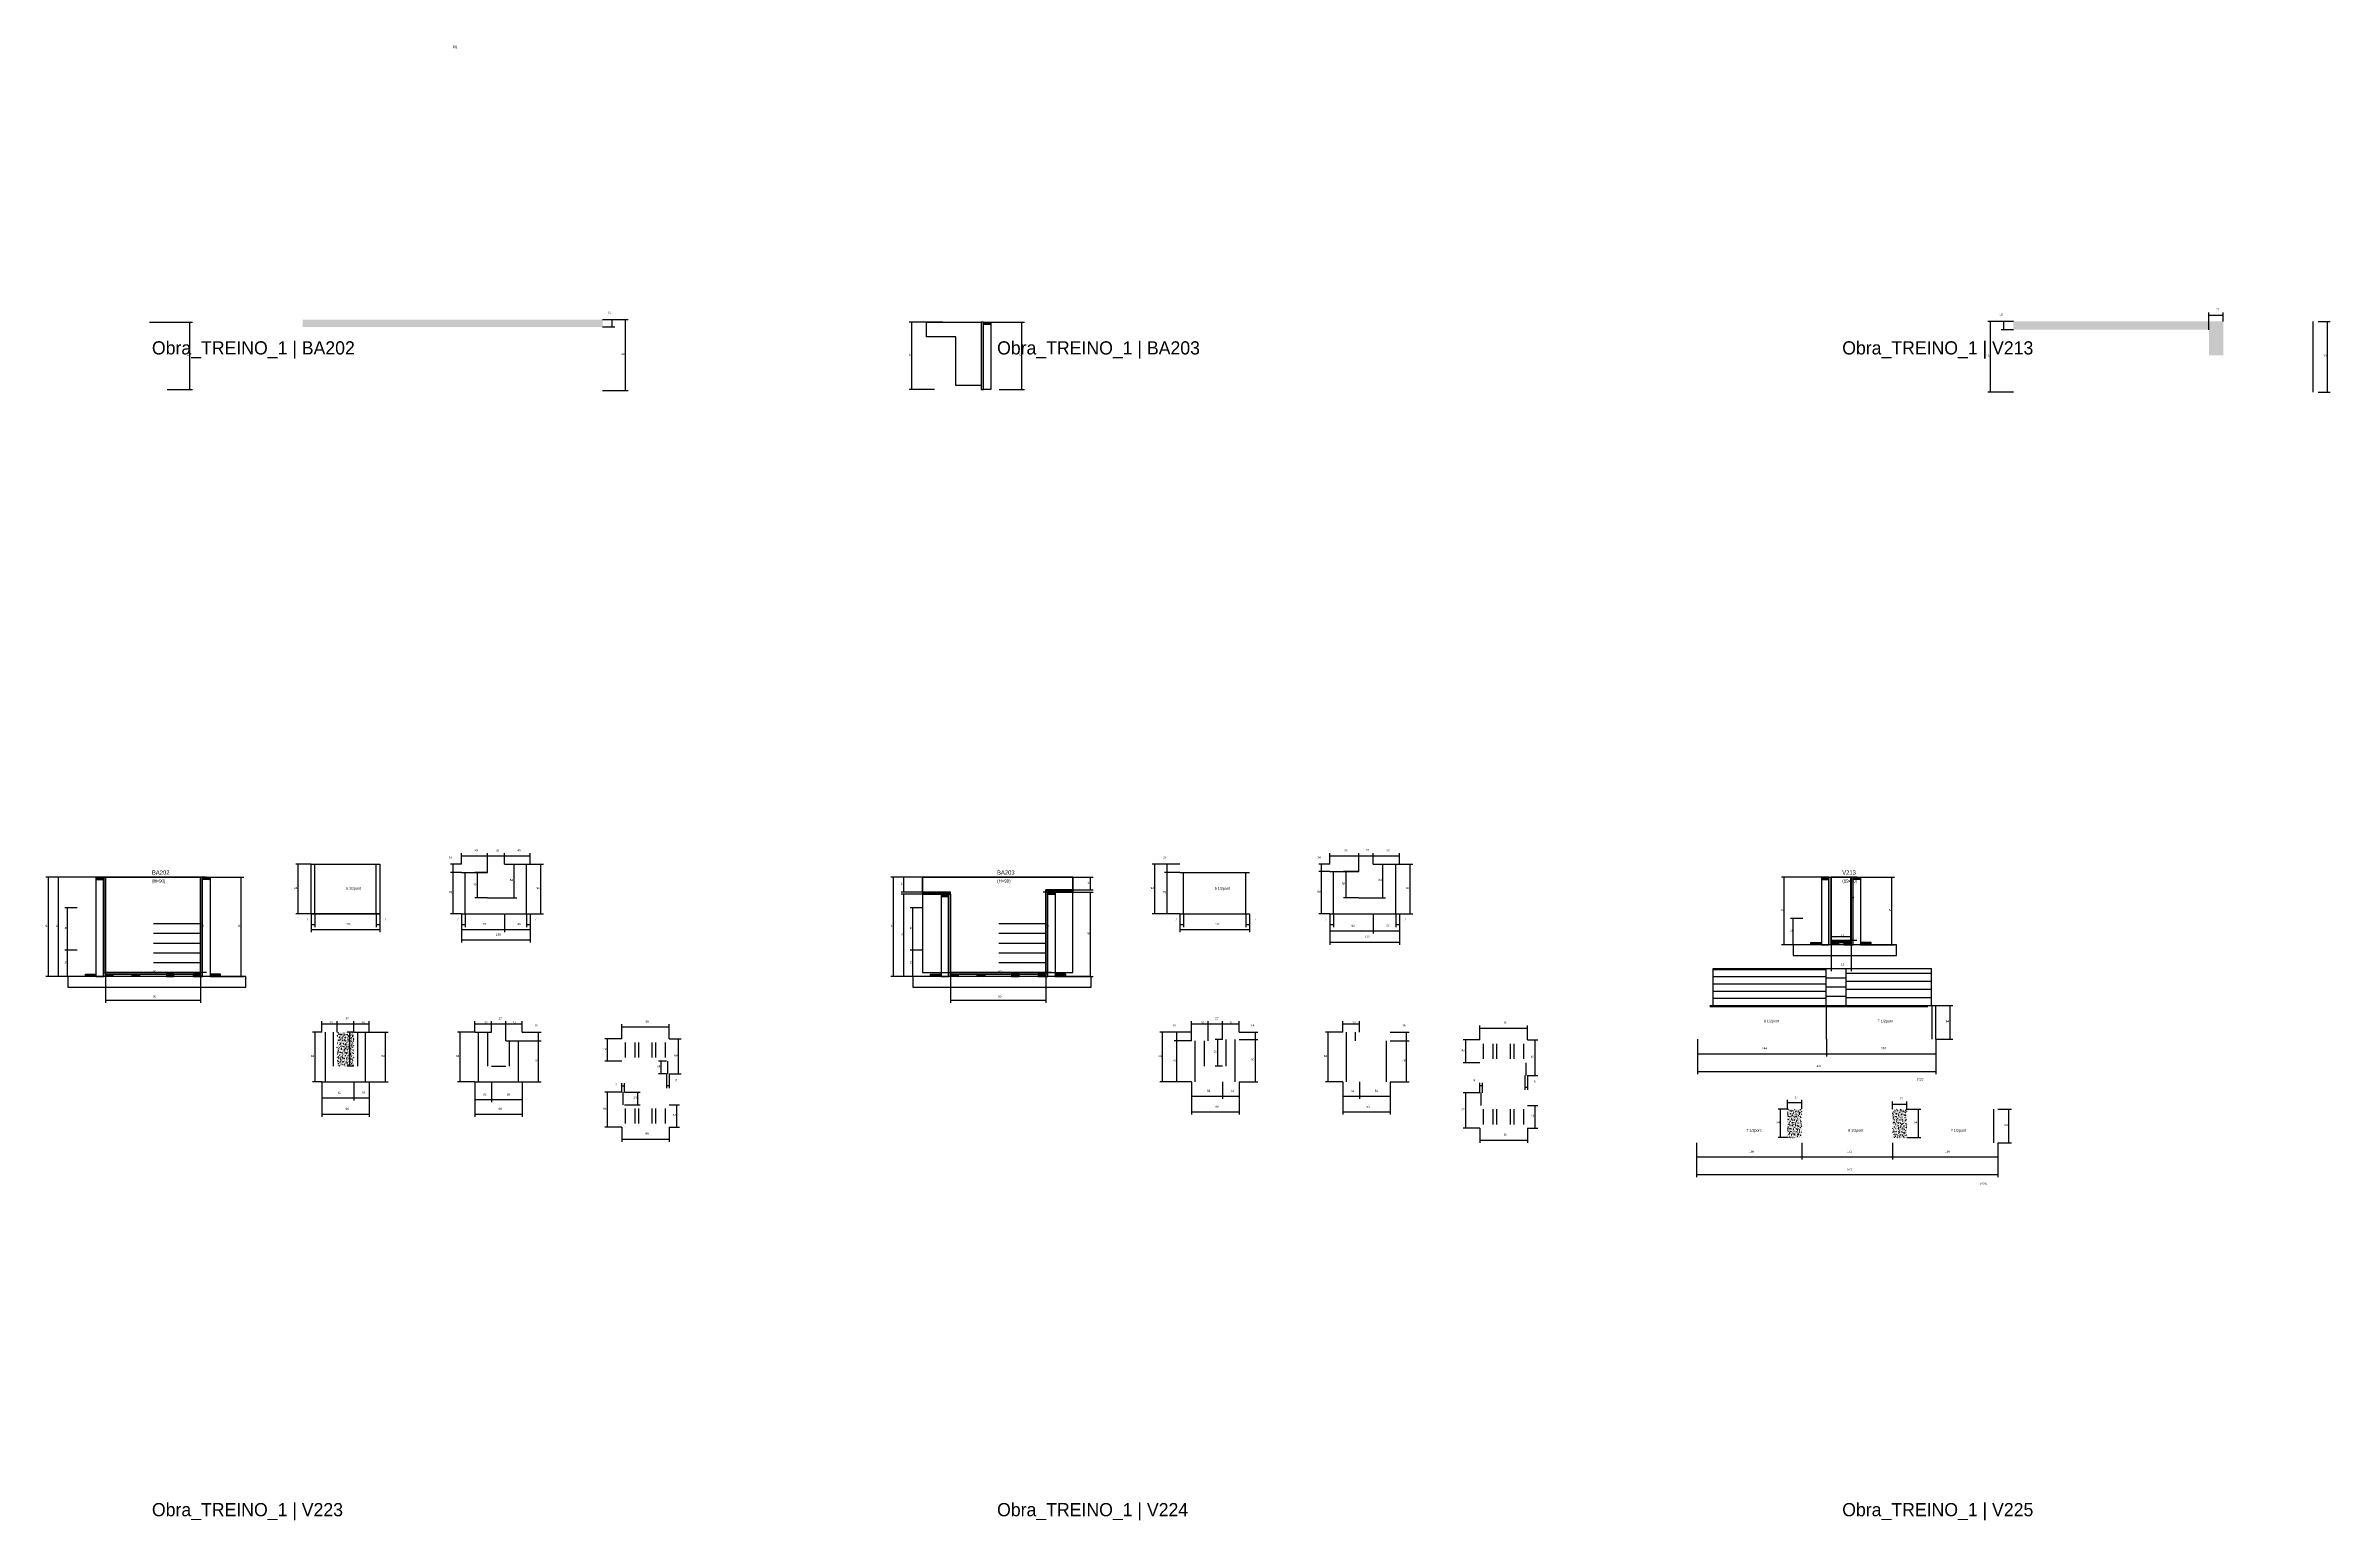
# Model space of a CAD drawing. Header units: metres. Extents: x -2848 to 22762, y -49062 to 1016.
# Drawn here: x 9399 to 13724, y -14418 to -11625 of the extents above; entities that cross this region are included whole.
import ezdxf

# ---------------------------------------------------------------- set-up
doc = ezdxf.new("R2010")
doc.units = ezdxf.units.M
for name, color, linetype in [('CONCRETO', 251, 'Continuous'), ('COTA', 4, 'Continuous'), ('Cota Seção (2x)', 4, 'Continuous'), ('Hachura', 253, 'Continuous'), ('LABEL_ID', 3, 'Continuous'), ('Madeira', 126, 'Continuous'), ('NOMENCLATURA', 7, 'Continuous'), ('Painéis', 200, 'Continuous'), ('SARR_2.2x7', 40, 'Continuous'), ('SARR_EDITAR', 141, 'Continuous'), ('Texto Seção', 7, 'Continuous')]:
    doc.layers.add(name, color=color, linetype=linetype)

msp = doc.modelspace()

# ---------------------------------------------------------------- hatches: boundary and pattern name
at = {"layer": 'COTA'}
h = msp.add_hatch(dxfattribs=at)
h.set_pattern_fill('AR-CONC', scale=0.03)
h.paths.add_polyline_path([(10453.1, -12143.9), (10453.1, -12157.9), (10453.1, -12157.9), (9885.6, -12157.9), (9885.6, -12157.9), (9885.6, -12143.9), (9885.6, -12143.9), (10453.1, -12143.9)])
h = msp.add_hatch(dxfattribs=at)
h.set_pattern_fill('AR-CONC', scale=0.03)
h.paths.add_polyline_path([(13521.2, -12211.3), (13521.2, -12147.3), (13521.2, -12147.3), (13124.2, -12147.3), (13124.2, -12147.3), (13124.2, -12163.3), (13124.2, -12163.3), (13494.2, -12163.3), (13494.2, -12163.3), (13494.2, -12211.3), (13494.2, -12211.3), (13521.2, -12211.3)])
h = msp.add_hatch(dxfattribs=at)
h.set_pattern_fill('AR-CONC', scale=0.03)
h.paths.add_polyline_path([(9982.5, -13557.5), (9982.5, -13493.5), (9982.5, -13493.5), (9950.5, -13493.5), (9950.5, -13493.5), (9950.5, -13557.5), (9950.5, -13557.5), (9982.5, -13557.5)])
h = msp.add_hatch(dxfattribs=at)
h.set_pattern_fill('AR-CONC', scale=0.03)
h.paths.add_polyline_path([(12723.3, -13639), (12696.3, -13639), (12696.3, -13693), (12723.3, -13693)])
h = msp.add_hatch(dxfattribs=at)
h.set_pattern_fill('AR-CONC', scale=0.03)
h.paths.add_polyline_path([(12922.3, -13641.2), (12922.3, -13639), (12895.3, -13639), (12895.3, -13693), (12922.3, -13693)])
at = {"layer": 'Hachura'}
h = msp.add_hatch(color=8, dxfattribs=at)
h.dxf.hatch_style = 1
h.paths.add_polyline_path([(11174.1, -12148.6), (11170.1, -12148.6), (11170.1, -12148.6), (11170.1, -12276.6), (11170.1, -12276.6), (11174.1, -12276.6), (11174.1, -12276.6), (11174.1, -12148.6)])
h = msp.add_hatch(dxfattribs=at)
h.set_pattern_fill('ANSI31', scale=0.5)
h.paths.add_polyline_path([(11174.1, -12153), (11174.1, -12148.6), (11174.1, -12148.6), (11188.1, -12148.6), (11188.1, -12148.6), (11188.1, -12153), (11188.1, -12153), (11174.1, -12153)])
h = msp.add_hatch(dxfattribs=at)
h.set_pattern_fill('ANSI31', scale=0.5)
h.paths.add_polyline_path([(9508, -13204.4), (9508, -13200), (9508, -13200), (9494, -13200), (9494, -13200), (9494, -13204.4), (9494, -13204.4), (9508, -13204.4)])
h = msp.add_hatch(color=8, dxfattribs=at)
h.dxf.hatch_style = 1
h.paths.add_polyline_path([(9508, -13200), (9512, -13200), (9512, -13200), (9512, -13388), (9512, -13388), (9508, -13388), (9508, -13388), (9508, -13200)])
h = msp.add_hatch(color=8, dxfattribs=at)
h.dxf.hatch_style = 1
h.paths.add_polyline_path([(9696, -13200), (9692, -13200), (9692, -13200), (9692, -13388), (9692, -13388), (9696, -13388), (9696, -13388), (9696, -13200)])
h = msp.add_hatch(dxfattribs=at)
h.set_pattern_fill('ANSI31', scale=0.5)
h.paths.add_polyline_path([(9696, -13204.4), (9696, -13200), (9696, -13200), (9710, -13200), (9710, -13200), (9710, -13204.4), (9710, -13204.4), (9696, -13204.4)])
h = msp.add_hatch(color=8, dxfattribs=at)
h.dxf.hatch_style = 1
h.paths.add_polyline_path([(11112, -13232), (11112, -13228), (11112, -13228), (11058.9, -13228), (11058.9, -13228), (11058.9, -13232), (11058.9, -13232), (11112, -13232)])
h = msp.add_hatch(dxfattribs=at)
h.set_pattern_fill('ANSI31', scale=0.5)
h.paths.add_polyline_path([(11108, -13236.4), (11108, -13232), (11108, -13232), (11094, -13232), (11094, -13232), (11094, -13236.4), (11094, -13236.4), (11108, -13236.4)])
h = msp.add_hatch(color=8, dxfattribs=at)
h.dxf.hatch_style = 1
h.paths.add_polyline_path([(11108, -13232), (11112, -13232), (11112, -13232), (11112, -13388), (11112, -13388), (11108, -13388), (11108, -13388), (11108, -13232)])
h = msp.add_hatch(color=8, dxfattribs=at)
h.dxf.hatch_style = 1
h.paths.add_polyline_path([(11292, -13228), (11292, -13224), (11292, -13224), (11343.4, -13224), (11343.4, -13224), (11343.4, -13228), (11343.4, -13228), (11292, -13228)])
h = msp.add_hatch(color=8, dxfattribs=at)
h.dxf.hatch_style = 1
h.paths.add_polyline_path([(11296, -13228), (11292, -13228), (11292, -13228), (11292, -13388), (11292, -13388), (11296, -13388), (11296, -13388), (11296, -13228)])
h = msp.add_hatch(dxfattribs=at)
h.set_pattern_fill('ANSI31', scale=0.5)
h.paths.add_polyline_path([(11296, -13232.4), (11296, -13228), (11296, -13228), (11310, -13228), (11310, -13228), (11310, -13232.4), (11310, -13232.4), (11296, -13232.4)])
h = msp.add_hatch(dxfattribs=at)
h.set_pattern_fill('ANSI31', scale=0.5)
h.paths.add_polyline_path([(12774.8, -13204.4), (12774.8, -13200), (12774.8, -13200), (12760.8, -13200), (12760.8, -13200), (12760.8, -13204.4), (12760.8, -13204.4), (12774.8, -13204.4)])
h = msp.add_hatch(color=8, dxfattribs=at)
h.dxf.hatch_style = 1
h.paths.add_polyline_path([(12774.8, -13200), (12778.8, -13200), (12778.8, -13200), (12778.8, -13328), (12778.8, -13328), (12774.8, -13328), (12774.8, -13328), (12774.8, -13200)])
h = msp.add_hatch(color=8, dxfattribs=at)
h.dxf.hatch_style = 1
h.paths.add_polyline_path([(12820.8, -13200), (12816.8, -13200), (12816.8, -13200), (12816.8, -13328), (12816.8, -13328), (12820.8, -13328), (12820.8, -13328), (12820.8, -13200)])
h = msp.add_hatch(dxfattribs=at)
h.set_pattern_fill('ANSI31', scale=0.5)
h.paths.add_polyline_path([(12820.8, -13204.4), (12820.8, -13200), (12820.8, -13200), (12834.8, -13200), (12834.8, -13200), (12834.8, -13204.4), (12834.8, -13204.4), (12820.8, -13204.4)])
h = msp.add_hatch(color=8, dxfattribs=at)
h.dxf.hatch_style = 1
h.paths.add_polyline_path([(12816.8, -13323.6), (12816.8, -13320), (12816.8, -13320), (12778.8, -13320), (12778.8, -13320), (12778.8, -13323.6), (12778.8, -13323.6), (12816.8, -13323.6)])
h = msp.add_hatch(dxfattribs=at)
h.set_pattern_fill('ANSI31', scale=0.5)
h.paths.add_polyline_path([(12740.8, -13328), (12740.8, -13323.6), (12740.8, -13323.6), (12760.8, -13323.6), (12760.8, -13323.6), (12760.8, -13328), (12760.8, -13328), (12740.8, -13328)])
h = msp.add_hatch(dxfattribs=at)
h.set_pattern_fill('ANSI31', scale=0.5)
h.paths.add_polyline_path([(12778.8, -13328), (12778.8, -13323.6), (12778.8, -13323.6), (12792.8, -13323.6), (12792.8, -13323.6), (12792.8, -13328), (12792.8, -13328), (12778.8, -13328)])
h = msp.add_hatch(dxfattribs=at)
h.set_pattern_fill('ANSI31', scale=0.5)
h.paths.add_polyline_path([(12816.8, -13328), (12816.8, -13323.6), (12816.8, -13323.6), (12802.8, -13323.6), (12802.8, -13323.6), (12802.8, -13328), (12802.8, -13328), (12816.8, -13328)])
h = msp.add_hatch(dxfattribs=at)
h.set_pattern_fill('ANSI31', scale=0.5)
h.paths.add_polyline_path([(12854.8, -13328), (12854.8, -13323.6), (12854.8, -13323.6), (12834.8, -13323.6), (12834.8, -13323.6), (12834.8, -13328), (12834.8, -13328), (12854.8, -13328)])
h = msp.add_hatch(dxfattribs=at)
h.set_pattern_fill('ANSI31', scale=0.5)
h.paths.add_polyline_path([(9474, -13388), (9474, -13383.6), (9474, -13383.6), (9494, -13383.6), (9494, -13383.6), (9494, -13388), (9494, -13388), (9474, -13388)])
h = msp.add_hatch(color=8, dxfattribs=at)
h.dxf.hatch_style = 1
h.paths.add_polyline_path([(9692, -13383.6), (9692, -13380), (9692, -13380), (9512, -13380), (9512, -13380), (9512, -13383.6), (9512, -13383.6), (9692, -13383.6)])
h = msp.add_hatch(dxfattribs=at)
h.set_pattern_fill('ANSI31', scale=0.5)
h.paths.add_polyline_path([(9512, -13388), (9512, -13383.6), (9512, -13383.6), (9526, -13383.6), (9526, -13383.6), (9526, -13388), (9526, -13388), (9512, -13388)])
h = msp.add_hatch(dxfattribs=at)
h.set_pattern_fill('ANSI31', scale=0.5)
h.paths.add_polyline_path([(9562.5, -13388), (9562.5, -13383.6), (9562.5, -13383.6), (9576.5, -13383.6), (9576.5, -13383.6), (9576.5, -13388), (9576.5, -13388), (9562.5, -13388)])
h = msp.add_hatch(dxfattribs=at)
h.set_pattern_fill('ANSI31', scale=0.5)
h.paths.add_polyline_path([(9641.5, -13388), (9641.5, -13383.6), (9641.5, -13383.6), (9627.5, -13383.6), (9627.5, -13383.6), (9627.5, -13388), (9627.5, -13388), (9641.5, -13388)])
h = msp.add_hatch(dxfattribs=at)
h.set_pattern_fill('ANSI31', scale=0.5)
h.paths.add_polyline_path([(9692, -13388), (9692, -13383.6), (9692, -13383.6), (9678, -13383.6), (9678, -13383.6), (9678, -13388), (9678, -13388), (9692, -13388)])
h = msp.add_hatch(dxfattribs=at)
h.set_pattern_fill('ANSI31', scale=0.5)
h.paths.add_polyline_path([(9730, -13388), (9730, -13383.6), (9730, -13383.6), (9710, -13383.6), (9710, -13383.6), (9710, -13388), (9710, -13388), (9730, -13388)])
h = msp.add_hatch(dxfattribs=at)
h.set_pattern_fill('ANSI31', scale=0.5)
h.paths.add_polyline_path([(11074, -13388), (11074, -13383.6), (11074, -13383.6), (11094, -13383.6), (11094, -13383.6), (11094, -13388), (11094, -13388), (11074, -13388)])
h = msp.add_hatch(color=8, dxfattribs=at)
h.dxf.hatch_style = 1
h.paths.add_polyline_path([(11292, -13383.6), (11292, -13380), (11292, -13380), (11112, -13380), (11112, -13380), (11112, -13383.6), (11112, -13383.6), (11292, -13383.6)])
h = msp.add_hatch(dxfattribs=at)
h.set_pattern_fill('ANSI31', scale=0.5)
h.paths.add_polyline_path([(11112, -13388), (11112, -13383.6), (11112, -13383.6), (11126, -13383.6), (11126, -13383.6), (11126, -13388), (11126, -13388), (11112, -13388)])
h = msp.add_hatch(dxfattribs=at)
h.set_pattern_fill('ANSI31', scale=0.5)
h.paths.add_polyline_path([(11162.5, -13388), (11162.5, -13383.6), (11162.5, -13383.6), (11176.5, -13383.6), (11176.5, -13383.6), (11176.5, -13388), (11176.5, -13388), (11162.5, -13388)])
h = msp.add_hatch(dxfattribs=at)
h.set_pattern_fill('ANSI31', scale=0.5)
h.paths.add_polyline_path([(11241.5, -13388), (11241.5, -13383.6), (11241.5, -13383.6), (11227.5, -13383.6), (11227.5, -13383.6), (11227.5, -13388), (11227.5, -13388), (11241.5, -13388)])
h = msp.add_hatch(dxfattribs=at)
h.set_pattern_fill('ANSI31', scale=0.5)
h.paths.add_polyline_path([(11292, -13388), (11292, -13383.6), (11292, -13383.6), (11278, -13383.6), (11278, -13383.6), (11278, -13388), (11278, -13388), (11292, -13388)])
h = msp.add_hatch(dxfattribs=at)
h.set_pattern_fill('ANSI31', scale=0.5)
h.paths.add_polyline_path([(11330, -13388), (11330, -13383.6), (11330, -13383.6), (11310, -13383.6), (11310, -13383.6), (11310, -13388), (11310, -13388), (11330, -13388)])

# ---------------------------------------------------------------- linework, layer by layer
at = {"layer": 'CONCRETO'}
for points in [[(11066.5, -12176.6), (11066.5, -12148.6), (11170.1, -12148.6), (11170.1, -12176.6), (11170.1, -12176.6), (11170.1, -12268.6), (11122.1, -12268.6), (11122.1, -12176.6)], [(9508, -13200), (9508, -13200), (9692, -13200), (9692, -13224), (9692, -13224), (9692, -13380), (9512, -13380), (9512, -13200)], [(9508, -13380), (9692, -13380), (9692, -13200), (9508, -13200)], [(11058.9, -13228), (11058.9, -13200), (11343.5, -13200), (11343.5, -13224), (11292, -13224), (11292, -13380), (11112, -13380), (11112, -13228)], [(11058.9, -13380), (11343.5, -13380), (11343.5, -13200), (11058.9, -13200)], [(12778.8, -13200), (12778.8, -13200), (12816.8, -13200), (12816.8, -13228), (12816.8, -13228), (12816.8, -13320), (12778.8, -13320), (12778.8, -13200)], [(12778.8, -13320), (12816.8, -13320), (12816.8, -13200), (12778.8, -13200)]]:
    msp.add_lwpolyline(points, close=True, dxfattribs=at)
at = {"layer": 'COTA'}
for p, q in [((9595.1, -12148.6), (9677, -12148.6)), ((9672, -12276.6), (9672, -12148.6)), ((11097.2, -12148.6), (11033.4, -12148.6)), ((11038.4, -12276.6), (11038.4, -12148.6)), ((11188.1, -12148.6), (11252, -12148.6)), ((11247, -12276.6), (11247, -12148.6)), ((9628.7, -12276.6), (9677, -12276.6)), ((11081.6, -12276.6), (11033.4, -12276.6)), ((11203.7, -12276.6), (11252, -12276.6)), ((9901.4, -13175.2), (9872.1, -13175.2)), ((9877.1, -13269.2), (9877.1, -13175.2)), ((10186.2, -13175.2), (10165.5, -13175.2)), ((10186.2, -13191.2), (10165.5, -13191.2)), ((10186.2, -13191.2), (10165.5, -13191.2)), ((10170.5, -13191.2), (10170.5, -13175.2)), ((10170.5, -13269.2), (10170.5, -13191.2)), ((10186.2, -13175.2), (10186.2, -13154.2)), ((10186.2, -13159.2), (10235.2, -13159.2)), ((10235.2, -13191.2), (10211.1, -13191.2)), ((10216.1, -13239.2), (10216.1, -13191.2)), ((10235.2, -13191.2), (10235.2, -13154.2)), ((10235.2, -13191.2), (10235.2, -13154.2)), ((10235.2, -13159.2), (10267.2, -13159.2)), ((10267.2, -13175.2), (10267.2, -13154.2)), ((10267.2, -13175.2), (10267.2, -13154.2)), ((10267.2, -13159.2), (10316.2, -13159.2)), ((10267.2, -13175.2), (10290.5, -13175.2)), ((10285.5, -13239.2), (10285.5, -13175.2)), ((10316.2, -13175.2), (10316.2, -13154.2)), ((10316.2, -13175.2), (10341.3, -13175.2)), ((10336.3, -13269.2), (10336.3, -13175.2)), ((11546.2, -13175.2), (11493.8, -13175.2)), ((11498.8, -13269.2), (11498.8, -13175.2)), ((11546.2, -13175.2), (11516.8, -13175.2)), ((11546.2, -13191.2), (11516.8, -13191.2)), ((11546.2, -13191.2), (11516.8, -13191.2)), ((11521.8, -13191.2), (11521.8, -13175.2)), ((11521.8, -13269.2), (11521.8, -13191.2)), ((11830, -13175.2), (11809.2, -13175.2)), ((11830, -13189.2), (11809.2, -13189.2)), ((11830, -13189.2), (11809.2, -13189.2)), ((11814.2, -13189.2), (11814.2, -13175.2)), ((11814.2, -13269.2), (11814.2, -13189.2)), ((11830, -13175.2), (11830, -13154.2)), ((11830, -13159.2), (11884.9, -13159.2)), ((11884.9, -13189.2), (11855.9, -13189.2)), ((11860.9, -13239.2), (11860.9, -13189.2)), ((11884.9, -13189.2), (11884.9, -13154.2)), ((11884.9, -13189.2), (11884.9, -13154.2)), ((11884.9, -13159.2), (11911.9, -13159.2)), ((11911.9, -13175.2), (11911.9, -13154.2)), ((11911.9, -13175.2), (11911.9, -13154.2)), ((11911.9, -13159.2), (11961.9, -13159.2)), ((11911.9, -13175.2), (11935.2, -13175.2)), ((11930.2, -13239.2), (11930.2, -13175.2)), ((11961.9, -13175.2), (11961.9, -13154.2)), ((11961.9, -13175.2), (11987, -13175.2)), ((11982, -13269.2), (11982, -13175.2)), ((9508, -13200), (9399.1, -13200)), ((9404.1, -13388), (9404.1, -13200)), ((9508, -13200), (9418.4, -13200)), ((9423.4, -13388), (9423.4, -13200)), ((9710, -13200), (9773.9, -13200)), ((9768.9, -13388), (9768.9, -13200)), ((11108, -13200), (10999.1, -13200)), ((11004.1, -13388), (11004.1, -13200)), ((11058.9, -13200), (11018.4, -13200)), ((11058.9, -13228), (11018.4, -13228)), ((11094, -13232), (11018.4, -13232)), ((11023.4, -13228), (11023.4, -13200)), ((11023.4, -13388), (11023.4, -13232)), ((11310, -13228), (11381.7, -13228)), ((11341.2, -13200), (11381.7, -13200)), ((11343.5, -13224), (11381.7, -13224)), ((11376.7, -13224), (11376.7, -13200)), ((11376.7, -13388), (11376.7, -13228)), ((12760.8, -13200), (12685.1, -13200)), ((12690.1, -13328), (12690.1, -13200)), ((12834.8, -13200), (12898.7, -13200)), ((12893.7, -13328), (12893.7, -13200)), ((9458.7, -13258.1), (9435.2, -13258.1)), ((9440.2, -13338.1), (9440.2, -13258.1)), ((9901.4, -13269.2), (9872.1, -13269.2)), ((9901.4, -13269.2), (9901.4, -13303.8)), ((9901.4, -13269.2), (9901.4, -13294.7)), ((9908.4, -13269.2), (9908.4, -13294.7)), ((10024.4, -13269.2), (10024.4, -13294.7)), ((10031.4, -13269.2), (10031.4, -13303.8)), ((10031.4, -13269.2), (10031.4, -13294.7)), ((10186.2, -13269.2), (10165.5, -13269.2)), ((10186.2, -13269.2), (10186.2, -13323.5)), ((10186.2, -13269.2), (10186.2, -13294.7)), ((10193.2, -13269.2), (10193.2, -13294.7)), ((10235.2, -13239.2), (10211.1, -13239.2)), ((10267.2, -13239.2), (10290.5, -13239.2)), ((10309.2, -13269.2), (10309.2, -13294.7)), ((10316.2, -13269.2), (10316.2, -13323.5)), ((10316.2, -13269.2), (10316.2, -13294.7)), ((10316.2, -13269.2), (10341.3, -13269.2)), ((11058.7, -13258.1), (11035.2, -13258.1)), ((11040.2, -13338.1), (11040.2, -13258.1)), ((11546.2, -13269.2), (11493.8, -13269.2)), ((11546.2, -13269.2), (11516.8, -13269.2)), ((11546.2, -13269.2), (11546.2, -13303.8)), ((11546.2, -13269.2), (11546.2, -13294.7)), ((11553.2, -13269.2), (11553.2, -13294.7)), ((11671.1, -13269.2), (11671.1, -13294.7)), ((11678.1, -13269.2), (11678.1, -13303.8)), ((11678.1, -13269.2), (11678.1, -13294.7)), ((11830, -13269.2), (11809.2, -13269.2)), ((11830, -13269.2), (11830, -13327.7)), ((11830, -13269.2), (11830, -13294.7)), ((11837, -13269.2), (11837, -13294.7)), ((11884.9, -13239.2), (11855.9, -13239.2)), ((11911.9, -13239.2), (11935.2, -13239.2)), ((11954.9, -13269.2), (11954.9, -13294.7)), ((11961.9, -13269.2), (11961.9, -13327.7)), ((11961.9, -13269.2), (11961.9, -13294.7)), ((11961.9, -13269.2), (11987, -13269.2)), ((12725.5, -13278), (12701.9, -13278)), ((12706.9, -13328), (12706.9, -13278)), ((9901.4, -13289.7), (9908.4, -13289.7)), ((9901.4, -13298.8), (10031.4, -13298.8)), ((10024.4, -13289.7), (10031.4, -13289.7)), ((10186.2, -13289.7), (10193.2, -13289.7)), ((10186.2, -13318.5), (10316.2, -13318.5)), ((10309.2, -13289.7), (10316.2, -13289.7)), ((11546.2, -13289.7), (11553.2, -13289.7)), ((11546.2, -13298.8), (11678.1, -13298.8)), ((11671.1, -13289.7), (11678.1, -13289.7)), ((11830, -13289.7), (11837, -13289.7)), ((11954.9, -13289.7), (11961.9, -13289.7)), ((9458.7, -13338.1), (9435.2, -13338.1)), ((9458.7, -13338.1), (9435.2, -13338.1)), ((9440.2, -13388), (9440.2, -13338.1)), ((11058.7, -13338.1), (11035.2, -13338.1)), ((11058.7, -13338.1), (11035.2, -13338.1)), ((11040.2, -13388), (11040.2, -13338.1)), ((11830, -13322.7), (11961.9, -13322.7)), ((12745.2, -13328), (12685.1, -13328)), ((12725.5, -13328), (12701.9, -13328)), ((12778.8, -13328), (12778.8, -13377.7)), ((12816.8, -13328), (12816.8, -13377.7)), ((12850.4, -13328), (12898.7, -13328)), ((9478.4, -13388), (9399.1, -13388)), ((9478.4, -13388), (9418.4, -13388)), ((9458.7, -13388), (9435.2, -13388)), ((9512, -13388), (9512, -13437.8)), ((9692, -13388), (9692, -13437.8)), ((9725.6, -13388), (9773.9, -13388)), ((11078.4, -13388), (10999.1, -13388)), ((11078.4, -13388), (11018.4, -13388)), ((11058.7, -13388), (11035.2, -13388)), ((11112, -13388), (11112, -13437.8)), ((11292, -13388), (11292, -13437.8)), ((11325.6, -13388), (11381.7, -13388)), ((12778.8, -13372.7), (12816.8, -13372.7)), ((9512, -13432.8), (9692, -13432.8)), ((11112, -13432.8), (11292, -13432.8)), ((12977.2, -13442.8), (13009.1, -13442.8)), ((13004.1, -13506.8), (13004.1, -13442.8)), ((9921.5, -13493.5), (9903.9, -13493.5)), ((9908.9, -13587.5), (9908.9, -13493.5)), ((9921.5, -13493.5), (9921.5, -13472.5)), ((9921.5, -13477.5), (9950.5, -13477.5)), ((9950.5, -13493.5), (9950.5, -13472.5)), ((9950.5, -13493.5), (9950.5, -13472.5)), ((9950.5, -13477.5), (9982.5, -13477.5)), ((9982.5, -13493.5), (9969.9, -13493.5)), ((9974.9, -13557.5), (9974.9, -13493.5)), ((9982.5, -13493.5), (9982.5, -13472.5)), ((9982.5, -13493.5), (9982.5, -13472.5)), ((9982.5, -13477.5), (10011.5, -13477.5)), ((10011.5, -13493.5), (10011.5, -13472.5)), ((10011.5, -13493.5), (10047.3, -13493.5)), ((10042.3, -13587.5), (10042.3, -13493.5)), ((10211.3, -13493.5), (10178.7, -13493.5)), ((10183.7, -13587.5), (10183.7, -13493.5)), ((10211.3, -13493.5), (10211.3, -13472.5)), ((10211.3, -13477.5), (10242.8, -13477.5)), ((10242.8, -13493.5), (10242.8, -13472.5)), ((10242.8, -13493.5), (10242.8, -13472.5)), ((10242.8, -13477.5), (10269.8, -13477.5)), ((10269.8, -13509.5), (10269.8, -13472.5)), ((10269.8, -13509.5), (10269.8, -13472.5)), ((10269.8, -13477.5), (10301.2, -13477.5)), ((10301.2, -13493.5), (10301.2, -13472.5)), ((10301.2, -13493.5), (10337.1, -13493.5)), ((10332.1, -13509.5), (10332.1, -13493.5)), ((10489.4, -13506), (10489.4, -13478.3)), ((10489.4, -13483.3), (10579.4, -13483.3)), ((10579.4, -13506), (10579.4, -13478.3)), ((11568.1, -13493.5), (11508.4, -13493.5)), ((11513.4, -13587.5), (11513.4, -13493.5)), ((11568.1, -13493.5), (11535.5, -13493.5)), ((11540.5, -13509.5), (11540.5, -13493.5)), ((11568.1, -13509.5), (11568.1, -13472.5)), ((11568.1, -13477.5), (11599.6, -13477.5)), ((11599.6, -13509.5), (11599.6, -13472.5)), ((11599.6, -13509.5), (11599.6, -13472.5)), ((11599.6, -13477.5), (11626.6, -13477.5)), ((11626.6, -13507.5), (11626.6, -13472.5)), ((11626.6, -13507.5), (11626.6, -13472.5)), ((11626.6, -13477.5), (11658, -13477.5)), ((11658, -13493.5), (11658, -13472.5)), ((11658, -13493.5), (11693.9, -13493.5)), ((11688.9, -13507.5), (11688.9, -13493.5)), ((11854.3, -13493.5), (11821.7, -13493.5)), ((11826.7, -13587.5), (11826.7, -13493.5)), ((11854.3, -13493.5), (11854.3, -13472.5)), ((11854.3, -13477.5), (11885.8, -13477.5)), ((11885.8, -13493.5), (11885.8, -13472.5)), ((11944.3, -13493.5), (11980.1, -13493.5)), ((11975.1, -13509.5), (11975.1, -13493.5)), ((12114.1, -13508.1), (12114.1, -13480.5)), ((12114.1, -13485.5), (12204.1, -13485.5)), ((12204.1, -13508.1), (12204.1, -13480.5)), ((10301.2, -13509.5), (10337.1, -13509.5)), ((10301.2, -13509.5), (10337.1, -13509.5)), ((10332.1, -13587.5), (10332.1, -13509.5)), ((10489.4, -13506), (10457.3, -13506)), ((10462.3, -13548), (10462.3, -13506)), ((10579.4, -13506), (10601.9, -13506)), ((10596.9, -13572), (10596.9, -13506)), ((11568.1, -13509.5), (11535.5, -13509.5)), ((11568.1, -13509.5), (11535.5, -13509.5)), ((11540.5, -13587.5), (11540.5, -13509.5)), ((11626.6, -13507.5), (11613.1, -13507.5)), ((11618.1, -13557.5), (11618.1, -13507.5)), ((11658, -13507.5), (11693.9, -13507.5)), ((11658, -13507.5), (11693.9, -13507.5)), ((11688.9, -13587.5), (11688.9, -13507.5)), ((11944.3, -13509.5), (11980.1, -13509.5)), ((11944.3, -13509.5), (11980.1, -13509.5)), ((11975.1, -13587.5), (11975.1, -13509.5)), ((12114.1, -13508.1), (12082.1, -13508.1)), ((12087.1, -13551.1), (12087.1, -13508.1)), ((12204.1, -13508.1), (12223.7, -13508.1)), ((12218.7, -13575.1), (12218.7, -13508.1)), ((12526.2, -13506.8), (12526.2, -13539.1)), ((12526.2, -13506.8), (12526.2, -13572.6)), ((12526.2, -13534.1), (12770.2, -13534.1)), ((12770.2, -13506.8), (12770.2, -13539.1)), ((12770.2, -13506.8), (12770.2, -13539.1)), ((12770.2, -13534.1), (12977.2, -13534.1)), ((12977.2, -13506.8), (12977.2, -13539.1)), ((12977.2, -13506.8), (12977.2, -13572.6)), ((12977.2, -13506.8), (13009.1, -13506.8)), ((9982.5, -13557.5), (9969.9, -13557.5)), ((10489.4, -13548), (10457.3, -13548)), ((10574.4, -13572), (10574.4, -13599.2)), ((10579.4, -13572), (10601.9, -13572)), ((10579.4, -13572), (10579.4, -13599.2)), ((11626.6, -13557.5), (11613.1, -13557.5)), ((12114.1, -13551.1), (12082.1, -13551.1)), ((12199.1, -13575.1), (12199.1, -13602.4)), ((12204.1, -13575.1), (12223.7, -13575.1)), ((12204.1, -13575.1), (12204.1, -13602.4)), ((12526.2, -13567.6), (12977.2, -13567.6)), ((9921.5, -13587.5), (9903.9, -13587.5)), ((9921.5, -13587.5), (9921.5, -13653.6)), ((10011.5, -13587.5), (10011.5, -13653.6)), ((10011.5, -13587.5), (10047.3, -13587.5)), ((10211.3, -13587.5), (10178.7, -13587.5)), ((10211.3, -13587.5), (10211.3, -13653.6)), ((10301.2, -13587.5), (10301.2, -13653.6)), ((10301.2, -13587.5), (10337.1, -13587.5)), ((10489.4, -13607), (10457.3, -13607)), ((10462.3, -13673), (10462.3, -13607)), ((10489.4, -13607), (10489.4, -13589.8)), ((10489.4, -13594.8), (10494.4, -13594.8)), ((10494.4, -13607), (10494.4, -13589.8)), ((10574.4, -13594.2), (10579.4, -13594.2)), ((11568.1, -13587.5), (11508.4, -13587.5)), ((11568.1, -13587.5), (11535.5, -13587.5)), ((11568.1, -13587.5), (11568.1, -13649.3)), ((11658, -13587.5), (11658, -13649.3)), ((11658, -13587.5), (11693.9, -13587.5)), ((11854.3, -13587.5), (11821.7, -13587.5)), ((11854.3, -13587.5), (11854.3, -13649.3)), ((11944.3, -13587.5), (11944.3, -13649.3)), ((11944.3, -13587.5), (11980.1, -13587.5)), ((12114.1, -13608.2), (12082.1, -13608.2)), ((12087.1, -13675.2), (12087.1, -13608.2)), ((12114.1, -13608.2), (12114.1, -13589.4)), ((12114.1, -13594.4), (12119.1, -13594.4)), ((12119.1, -13608.2), (12119.1, -13589.4)), ((12199.1, -13597.4), (12204.1, -13597.4)), ((9921.5, -13648.6), (10011.5, -13648.6)), ((10211.3, -13648.6), (10301.2, -13648.6)), ((10579.4, -13631), (10598.9, -13631)), ((10593.9, -13673), (10593.9, -13631)), ((11568.1, -13644.3), (11658, -13644.3)), ((11854.3, -13644.3), (11944.3, -13644.3)), ((12204.1, -13632.2), (12223.7, -13632.2)), ((12218.7, -13675.2), (12218.7, -13632.2)), ((10489.4, -13673), (10457.3, -13673)), ((10489.4, -13673), (10489.4, -13700.7)), ((10489.4, -13695.7), (10579.4, -13695.7)), ((10579.4, -13673), (10598.9, -13673)), ((10579.4, -13673), (10579.4, -13700.7)), ((12114.1, -13675.2), (12082.1, -13675.2)), ((12114.1, -13675.2), (12114.1, -13702.9)), ((12114.1, -13697.9), (12204.1, -13697.9)), ((12204.1, -13675.2), (12223.7, -13675.2)), ((12204.1, -13675.2), (12204.1, -13702.9)), ((12524.3, -13703), (12524.3, -13734.6)), ((12524.3, -13703), (12524.3, -13768.1)), ((12723.3, -13703), (12723.3, -13734.6)), ((12895.3, -13703), (12895.3, -13734.6)), ((13094.3, -13703), (13094.3, -13734.6)), ((13094.3, -13703), (13094.3, -13768.1)), ((12524.3, -13729.6), (12723.3, -13729.6)), ((12895.3, -13729.6), (13094.3, -13729.6)), ((12524.3, -13763.1), (13094.3, -13763.1))]:
    msp.add_line(p, q, dxfattribs=at)
at = {"layer": 'Cota Seção (2x)'}
for p, q in [((10453.1, -12143.9), (10476.4, -12143.9)), ((10453.1, -12143.9), (10501.6, -12143.9)), ((10471.4, -12157.9), (10471.4, -12143.9)), ((10496.6, -12277.9), (10496.6, -12143.9)), ((13124.2, -12147.3), (13075.6, -12147.3)), ((13080.6, -12281.3), (13080.6, -12147.3)), ((13124.2, -12147.3), (13100.8, -12147.3)), ((13105.8, -12163.3), (13105.8, -12147.3)), ((13494.2, -12163.3), (13494.2, -12130.3)), ((13494.2, -12135.3), (13521.2, -12135.3)), ((13521.2, -12147.3), (13521.2, -12130.3)), ((13700.7, -12147.3), (13724, -12147.3)), ((13719, -12281.3), (13719, -12147.3)), ((10453.1, -12157.9), (10476.4, -12157.9)), ((13124.2, -12163.3), (13100.8, -12163.3)), ((10453.1, -12277.9), (10501.6, -12277.9)), ((13124.2, -12281.3), (13075.6, -12281.3)), ((13700.7, -12281.3), (13724, -12281.3)), ((9703, -13200), (9687, -13200)), ((9692, -13380), (9692, -13200)), ((11303, -13228), (11287, -13228)), ((11292, -13380), (11292, -13228)), ((12827.8, -13200), (12811.3, -13200)), ((12816.3, -13320), (12816.3, -13200)), ((10186.2, -13269.2), (10186.2, -13303.7)), ((10267.2, -13269.2), (10267.2, -13303.7)), ((10267.2, -13269.2), (10267.2, -13303.7)), ((10316.2, -13269.2), (10316.2, -13303.7)), ((11830, -13269.2), (11830, -13306.5)), ((11911.9, -13269.2), (11911.9, -13306.5)), ((11911.9, -13269.2), (11911.9, -13306.5)), ((11961.9, -13269.2), (11961.9, -13306.5)), ((10186.2, -13298.7), (10267.2, -13298.7)), ((10267.2, -13298.7), (10316.2, -13298.7)), ((11830, -13301.5), (11911.9, -13301.5)), ((11911.9, -13301.5), (11961.9, -13301.5)), ((12778.8, -13328), (12778.8, -13307)), ((12778.8, -13312), (12816.8, -13312)), ((12827.8, -13320), (12811.3, -13320)), ((12816.8, -13328), (12816.8, -13307)), ((9512, -13388), (9512, -13375)), ((9512, -13380), (9692, -13380)), ((9703, -13380), (9687, -13380)), ((9692, -13388), (9692, -13375)), ((11112, -13388), (11112, -13375)), ((11112, -13380), (11292, -13380)), ((11303, -13380), (11287, -13380)), ((11292, -13388), (11292, -13375)), ((10574.4, -13548), (10559.2, -13548)), ((10574.4, -13572), (10559.2, -13572)), ((10564.2, -13572), (10564.2, -13548)), ((9921.5, -13587.5), (9921.5, -13622.9)), ((9921.5, -13617.9), (9982.5, -13617.9)), ((9982.5, -13587.5), (9982.5, -13622.9)), ((9982.5, -13587.5), (9982.5, -13622.9)), ((9982.5, -13617.9), (10011.5, -13617.9)), ((10011.5, -13587.5), (10011.5, -13622.9)), ((10211.3, -13587.5), (10211.3, -13626.1)), ((10211.3, -13621.1), (10242.8, -13621.1)), ((10242.8, -13587.5), (10242.8, -13626.1)), ((10242.8, -13587.5), (10242.8, -13626.1)), ((10242.8, -13621.1), (10301.2, -13621.1)), ((10301.2, -13587.5), (10301.2, -13626.1)), ((10494.4, -13607), (10524.6, -13607)), ((10519.6, -13631), (10519.6, -13607)), ((11568.1, -13587.5), (11568.1, -13619.7)), ((11568.1, -13614.7), (11626.6, -13614.7)), ((11626.6, -13587.5), (11626.6, -13619.7)), ((11626.6, -13587.5), (11626.6, -13619.7)), ((11626.6, -13614.7), (11658, -13614.7)), ((11658, -13587.5), (11658, -13619.7)), ((11854.3, -13587.5), (11854.3, -13619.7)), ((11854.3, -13614.7), (11885.8, -13614.7)), ((11885.8, -13587.5), (11885.8, -13619.7)), ((11885.8, -13587.5), (11885.8, -13619.7)), ((11885.8, -13614.7), (11944.3, -13614.7)), ((11944.3, -13587.5), (11944.3, -13619.7)), ((12696.3, -13639), (12696.3, -13621.6)), ((12723.3, -13639), (12723.3, -13621.6)), ((10494.4, -13631), (10524.6, -13631)), ((12696.3, -13639), (12678.4, -13639)), ((12683.4, -13693), (12683.4, -13639)), ((12696.3, -13626.6), (12723.3, -13626.6)), ((12895.3, -13639), (12895.3, -13624.5)), ((12895.3, -13629.5), (12922.3, -13629.5)), ((12922.3, -13639), (12922.3, -13624.5)), ((12922.3, -13639), (12949.1, -13639)), ((12944.1, -13693), (12944.1, -13639)), ((13094.3, -13639), (13120.2, -13639)), ((13115.2, -13703), (13115.2, -13639)), ((12696.3, -13693), (12678.4, -13693)), ((12723.3, -13703), (12723.3, -13734.6)), ((12895.3, -13703), (12895.3, -13734.6)), ((12922.3, -13693), (12949.1, -13693)), ((13094.3, -13703), (13120.2, -13703)), ((12723.3, -13729.6), (12895.3, -13729.6))]:
    msp.add_line(p, q, dxfattribs=at)
at = {"layer": 'Madeira'}
for points in [[(11174.1, -12153), (11174.1, -12148.6), (11188.1, -12148.6), (11188.1, -12153)], [(11174.1, -12148.6), (11188.1, -12148.6), (11188.1, -12276.6), (11174.1, -12276.6)], [(9508, -13204.4), (9508, -13200), (9494, -13200), (9494, -13204.4)], [(9508, -13200), (9494, -13200), (9494, -13388), (9508, -13388)], [(9696, -13204.4), (9696, -13200), (9710, -13200), (9710, -13204.4)], [(9696, -13200), (9710, -13200), (9710, -13388), (9696, -13388)], [(11108, -13236.4), (11108, -13232), (11094, -13232), (11094, -13236.4)], [(11108, -13232), (11094, -13232), (11094, -13388), (11108, -13388)], [(11296, -13232.4), (11296, -13228), (11310, -13228), (11310, -13232.4)], [(11296, -13228), (11310, -13228), (11310, -13388), (11296, -13388)], [(12774.8, -13204.4), (12774.8, -13200), (12760.8, -13200), (12760.8, -13204.4)], [(12774.8, -13200), (12760.8, -13200), (12760.8, -13328), (12774.8, -13328)], [(12820.8, -13204.4), (12820.8, -13200), (12834.8, -13200), (12834.8, -13204.4)], [(12820.8, -13200), (12834.8, -13200), (12834.8, -13328), (12820.8, -13328)], [(12707.3, -13348), (12902.5, -13348), (12902.5, -13328), (12707.3, -13328)], [(12740.8, -13328), (12740.8, -13323.6), (12760.8, -13323.6), (12760.8, -13328)], [(12778.8, -13328), (12778.8, -13323.6), (12792.8, -13323.6), (12792.8, -13328)], [(12816.8, -13328), (12816.8, -13323.6), (12802.8, -13323.6), (12802.8, -13328)], [(12854.8, -13328), (12854.8, -13323.6), (12834.8, -13323.6), (12834.8, -13328)], [(9440.6, -13408), (9777.8, -13408), (9777.8, -13388), (9440.6, -13388)], [(9474, -13388), (9474, -13383.6), (9494, -13383.6), (9494, -13388)], [(9512, -13388), (9512, -13383.6), (9526, -13383.6), (9526, -13388)], [(9562.5, -13388), (9562.5, -13383.6), (9576.5, -13383.6), (9576.5, -13388)], [(9641.5, -13388), (9641.5, -13383.6), (9627.5, -13383.6), (9627.5, -13388)], [(9692, -13388), (9692, -13383.6), (9678, -13383.6), (9678, -13388)], [(9730, -13388), (9730, -13383.6), (9710, -13383.6), (9710, -13388)], [(11040.6, -13408), (11377.8, -13408), (11377.8, -13388), (11040.6, -13388)], [(11074, -13388), (11074, -13383.6), (11094, -13383.6), (11094, -13388)], [(11112, -13388), (11112, -13383.6), (11126, -13383.6), (11126, -13388)], [(11162.5, -13388), (11162.5, -13383.6), (11176.5, -13383.6), (11176.5, -13388)], [(11241.5, -13388), (11241.5, -13383.6), (11227.5, -13383.6), (11227.5, -13388)], [(11292, -13388), (11292, -13383.6), (11278, -13383.6), (11278, -13388)], [(11330, -13388), (11330, -13383.6), (11310, -13383.6), (11310, -13388)]]:
    msp.add_lwpolyline(points, close=True, dxfattribs=at)
at = {"layer": 'Painéis'}
for p, q in [((9901.4, -13175.2), (10031.4, -13175.2)), ((10186.2, -13191.2), (10235.2, -13191.2)), ((10267.2, -13175.2), (10316.2, -13175.2)), ((11546.2, -13191.2), (11678.1, -13191.2)), ((11830, -13189.2), (11884.9, -13189.2)), ((11911.9, -13175.2), (11961.9, -13175.2)), ((9512, -13388), (9512, -13200)), ((9692, -13388), (9692, -13200)), ((11058.9, -13228), (11112, -13228)), ((11112, -13232), (11112, -13228)), ((11112, -13388), (11112, -13232)), ((11292, -13224), (11343.4, -13224)), ((11292, -13228), (11292, -13224)), ((11292, -13388), (11292, -13228)), ((12778.8, -13328), (12778.8, -13200)), ((12816.8, -13328), (12816.8, -13200)), ((9901.4, -13269.2), (10031.4, -13269.2)), ((10186.2, -13269.2), (10316.2, -13269.2)), ((10235.2, -13239.2), (10267.2, -13239.2)), ((11546.2, -13269.2), (11678.1, -13269.2)), ((11830, -13269.2), (11961.9, -13269.2)), ((11884.9, -13239.2), (11911.9, -13239.2)), ((12778.8, -13320), (12816.8, -13320)), ((12778.8, -13323.6), (12778.8, -13320)), ((12816.8, -13323.6), (12816.8, -13320)), ((9512, -13380), (9692, -13380)), ((9512, -13383.6), (9512, -13380)), ((9692, -13383.6), (9692, -13380)), ((11112, -13380), (11292, -13380)), ((11112, -13383.6), (11112, -13380)), ((11292, -13383.6), (11292, -13380)), ((12555.6, -13372.8), (12769.7, -13372.8)), ((12555.6, -13442.8), (12555.6, -13372.8)), ((12769.7, -13442.8), (12769.7, -13372.8)), ((12769.7, -13372.8), (12807.7, -13372.8)), ((12769.7, -13442.8), (12769.7, -13372.8)), ((12807.7, -13442.8), (12807.7, -13372.8)), ((12807.7, -13372.8), (12968.7, -13372.8)), ((12807.7, -13442.8), (12807.7, -13372.8)), ((12968.7, -13442.8), (12968.7, -13372.8)), ((12549.2, -13442.8), (12977.2, -13442.8)), ((12555.6, -13442.8), (12769.7, -13442.8)), ((12769.7, -13442.8), (12807.7, -13442.8)), ((12770.2, -13506.8), (12770.2, -13442.8)), ((12807.7, -13442.8), (12968.7, -13442.8)), ((12977.2, -13506.8), (12977.2, -13442.8)), ((9982.5, -13493.5), (10011.5, -13493.5)), ((10211.3, -13493.5), (10242.8, -13493.5)), ((10269.8, -13509.5), (10301.2, -13509.5)), ((10242.8, -13557.5), (10269.8, -13557.5)), ((9921.5, -13587.5), (10011.5, -13587.5)), ((10211.3, -13587.5), (10301.2, -13587.5))]:
    msp.add_line(p, q, dxfattribs=at)
for points in [[(11174.1, -12148.6), (11170.1, -12148.6), (11170.1, -12276.6), (11174.1, -12276.6)], [(9901.4, -13175.2), (10031.4, -13175.2), (10031.4, -13269.2), (9901.4, -13269.2)], [(9508, -13200), (9512, -13200), (9512, -13388), (9508, -13388)], [(9512, -13200), (9512, -13200), (9508, -13200), (9508, -13200)], [(9696, -13200), (9692, -13200), (9692, -13388), (9696, -13388)], [(11112, -13232), (11112, -13228), (11058.9, -13228), (11058.9, -13232)], [(11108, -13232), (11112, -13232), (11112, -13388), (11108, -13388)], [(11112, -13232), (11112, -13232), (11108, -13232), (11108, -13232)], [(11292, -13228), (11292, -13224), (11343.4, -13224), (11343.4, -13228)], [(11296, -13228), (11292, -13228), (11292, -13388), (11296, -13388)], [(12774.8, -13200), (12778.8, -13200), (12778.8, -13328), (12774.8, -13328)], [(12820.8, -13200), (12816.8, -13200), (12816.8, -13328), (12820.8, -13328)], [(12816.8, -13323.6), (12816.8, -13320), (12778.8, -13320), (12778.8, -13323.6)], [(9692, -13383.6), (9692, -13380), (9512, -13380), (9512, -13383.6)], [(11292, -13383.6), (11292, -13380), (11112, -13380), (11112, -13383.6)]]:
    msp.add_lwpolyline(points, close=True, dxfattribs=at)
at = {"layer": 'SARR_2.2x7'}
for p, q in [((13691.7, -12281.3), (13691.7, -12147.3)), ((9908.4, -13269.2), (9908.4, -13175.2)), ((10024.4, -13269.2), (10024.4, -13175.2)), ((10193.2, -13269.2), (10193.2, -13191.2)), ((10309.2, -13269.2), (10309.2, -13175.2)), ((11553.2, -13269.2), (11553.2, -13191.2)), ((11671.1, -13269.2), (11671.1, -13191.2)), ((11837, -13269.2), (11837, -13189.2)), ((11954.9, -13269.2), (11954.9, -13175.2)), ((9603, -13287.7), (9691, -13287.7)), ((9603, -13306.1), (9691, -13306.1)), ((11203, -13287.7), (11291, -13287.7)), ((11203, -13306.1), (11291, -13306.1)), ((9603, -13324.6), (9691, -13324.6)), ((9603, -13343.1), (9691, -13343.1)), ((9603, -13361.5), (9691, -13361.5)), ((11203, -13324.6), (11291, -13324.6)), ((11203, -13343.1), (11291, -13343.1)), ((11203, -13361.5), (11291, -13361.5)), ((12556.6, -13374.6), (12768.7, -13374.6)), ((12556.6, -13388.2), (12768.7, -13388.2)), ((12556.6, -13401.9), (12768.7, -13401.9)), ((12770.7, -13372.6), (12806.7, -13372.6)), ((12770.7, -13390.2), (12806.7, -13390.2)), ((12770.7, -13407.7), (12806.7, -13407.7)), ((12808.7, -13381.4), (12967.7, -13381.4)), ((12808.7, -13396.7), (12967.7, -13396.7)), ((12549.2, -13445), (12770.2, -13445)), ((12556.6, -13415.5), (12768.7, -13415.5)), ((12556.6, -13429.2), (12768.7, -13429.2)), ((12770.2, -13445), (12962.2, -13445)), ((12770.7, -13425.3), (12806.7, -13425.3)), ((12808.7, -13412.1), (12967.7, -13412.1)), ((12808.7, -13427.4), (12967.7, -13427.4)), ((12970.2, -13506.8), (12970.2, -13442.8)), ((9928.5, -13587.5), (9928.5, -13493.5)), ((9943.5, -13557.5), (9943.5, -13493.5)), ((9989.5, -13557.5), (9989.5, -13493.5)), ((10004.5, -13587.5), (10004.5, -13493.5)), ((10218.3, -13587.5), (10218.3, -13493.5)), ((10235.8, -13557.5), (10235.8, -13493.5)), ((11861.3, -13587.5), (11861.3, -13493.5)), ((11878.8, -13509.5), (11878.8, -13493.5)), ((10276.8, -13557.5), (10276.8, -13509.5)), ((10294.2, -13587.5), (10294.2, -13509.5)), ((10496.4, -13541), (10496.4, -13513)), ((10514.6, -13541), (10514.6, -13513)), ((10521.6, -13541), (10521.6, -13513)), ((10547.1, -13541), (10547.1, -13513)), ((10554.1, -13541), (10554.1, -13513)), ((10572.4, -13541), (10572.4, -13513)), ((11575.1, -13587.5), (11575.1, -13509.5)), ((11592.6, -13557.5), (11592.6, -13509.5)), ((11633.6, -13557.5), (11633.6, -13507.5)), ((11651, -13587.5), (11651, -13507.5)), ((11937.3, -13587.5), (11937.3, -13509.5)), ((12121.1, -13544.1), (12121.1, -13515.1)), ((12139.4, -13544.1), (12139.4, -13515.1)), ((12146.4, -13544.1), (12146.4, -13515.1)), ((12171.9, -13544.1), (12171.9, -13515.1)), ((12178.9, -13544.1), (12178.9, -13515.1)), ((12197.1, -13544.1), (12197.1, -13515.1)), ((10496.4, -13666), (10496.4, -13638)), ((10514.6, -13666), (10514.6, -13638)), ((10521.6, -13666), (10521.6, -13638)), ((10547.1, -13666), (10547.1, -13638)), ((10554.1, -13666), (10554.1, -13638)), ((10572.4, -13666), (10572.4, -13638)), ((12121.1, -13668.2), (12121.1, -13639.2)), ((12139.4, -13668.2), (12139.4, -13639.2)), ((12146.4, -13668.2), (12146.4, -13639.2)), ((12171.9, -13668.2), (12171.9, -13639.2)), ((12178.9, -13668.2), (12178.9, -13639.2)), ((12197.1, -13668.2), (12197.1, -13639.2)), ((13087.3, -13703), (13087.3, -13639))]:
    msp.add_line(p, q, dxfattribs=at)
at = {"layer": 'SARR_EDITAR'}
for p, q in [((10576.9, -13572), (10576.9, -13548)), ((12201.6, -13575.1), (12201.6, -13551.1)), ((10491.9, -13631), (10491.9, -13607)), ((12116.6, -13632.2), (12116.6, -13608.2))]:
    msp.add_line(p, q, dxfattribs=at)

# ---------------------------------------------------------------- texts
at = {"layer": 'COTA'}
for s, p in [('64', (9666.5, -12212.6)), ('64', (11032.9, -12212.6)), ('64', (11241.5, -12212.6)), ('49', (10210.7, -13151.1)), ('32', (10251.2, -13150.9)), ('49', (10291.7, -13151.1)), ('55', (11857.5, -13151)), ('27', (11898.4, -13151.1)), ('50', (11936.9, -13151)), ('16', (10162.4, -13164.2)), ('16', (11513.7, -13164.2)), ('14', (11806.2, -13164.1)), ('94', (9869, -13222.2)), ('78', (10162.4, -13230.2)), ('48', (10208, -13215.2)), ('64', (10277.4, -13207.2)), ('94', (10328.2, -13222.2)), ('14', (11017.9, -13214)), ('12', (11371.2, -13212)), ('94', (11490.7, -13222.2)), ('78', (11513.7, -13230.2)), ('80', (11806.1, -13229.2)), ('50', (11852.7, -13214.2)), ('64', (11922.1, -13207.2)), ('94', (11973.9, -13222.2)), ('7', (9892.5, -13281.6)), ('7', (10040.2, -13281.6)), ('7', (10177.4, -13281.6)), ('7', (10325, -13281.6)), ('7', (11537.3, -13281.6)), ('7', (11687, -13281.6)), ('7', (11821.1, -13281.6)), ('7', (11970.8, -13281.6)), ('64', (12684.6, -13264)), ('64', (12888.2, -13264)), ('94', (9398.6, -13294)), ('94', (9417.9, -13294)), ('40', (9434.7, -13298.1)), ('94', (9763.4, -13294)), ('130', (9966.4, -13290.6)), ('130', (10251.2, -13310.3)), ('94', (10998.6, -13294)), ('78', (11017.9, -13310)), ('40', (11034.7, -13298.1)), ('80', (11371.2, -13308)), ('132', (11612.1, -13290.6)), ('132', (11896, -13314.5)), ('25', (12701.4, -13303)), ('25', (9434.7, -13363)), ('25', (11034.7, -13363)), ('19', (12797.8, -13367.2)), ('90', (9602, -13427.3)), ('90', (11202, -13427.3)), ('29', (9936, -13477.5)), ('32', (9966.5, -13469.3)), ('29', (9997, -13477.5)), ('32', (10229.5, -13477.5)), ('27', (10256.3, -13469.4)), ('31', (10283, -13477.5)), ('16', (10324, -13482.5)), ('90', (10534.4, -13475.2)), ('16', (11532.4, -13482.5)), ('32', (11586.3, -13477.5)), ('27', (11613.1, -13469.4)), ('31', (11639.8, -13477.5)), ('14', (11680.8, -13482.5)), ('32', (11872.6, -13477.5)), ('16', (11967, -13482.5)), ('90', (12159.1, -13477.3)), ('64', (12996, -13474.8)), ('94', (9900.8, -13540.5)), ('64', (9966.8, -13525.5)), ('94', (10034.2, -13540.5)), ('94', (10175.6, -13540.5)), ('42', (10454.3, -13527)), ('66', (10588.8, -13539)), ('94', (11505.3, -13540.5)), ('50', (11610, -13532.5)), ('94', (11818.6, -13540.5)), ('43', (12078.9, -13529.6)), ('67', (12210.6, -13541.6)), ('244', (12648.2, -13526)), ('207', (12873.7, -13526)), ('78', (10324, -13548.5)), ('78', (11532.4, -13548.5)), ('80', (11680.8, -13547.5)), ('78', (11967, -13548.5)), ('451', (12751.7, -13559.5)), ('5', (10477.3, -13594.8)), ('5', (10591.4, -13586.1)), ('5', (12102.1, -13586.3)), ('5', (12216.2, -13589.2)), ('90', (9966.5, -13640.5)), ('90', (10256.3, -13640.5)), ('66', (10454.2, -13640)), ('42', (10585.8, -13652)), ('90', (11613.1, -13636.2)), ('90', (11899.3, -13636.2)), ('67', (12079, -13641.7)), ('43', (12210.5, -13653.7)), ('90', (10534.4, -13687.6)), ('90', (12159.1, -13689.7)), ('199', (12623.8, -13721.5)), ('570', (12809.3, -13755)), ('199', (12994.8, -13721.5))]:
    msp.add_text(s, height=4, dxfattribs=at).set_placement(p)
at = {"layer": 'Cota Seção (2x)'}
for s, p in [('14', (10463.3, -12132.9)), ('16', (13097.7, -12136.3)), ('27', (13507.7, -12127.3)), ('134', (10488.4, -12210.9)), ('134', (13072.4, -12214.3)), ('134', (13710.8, -12214.3)), ('60', (12816.3, -13240)), ('90', (9692, -13294)), ('81', (10226.7, -13290.6)), ('49', (10291.7, -13290.6)), ('76', (11292, -13294)), ('82', (11871, -13293.5)), ('50', (11936.9, -13293.4)), ('19', (12797.8, -13312)), ('90', (9602, -13380)), ('90', (11202, -13380)), ('24', (10556.2, -13560)), ('61', (9952, -13609.8)), ('29', (9997, -13609.9)), ('32', (10227, -13612.9)), ('58', (10272, -13613)), ('24', (10511.5, -13619)), ('58', (11597.3, -13606.5)), ('31', (11642.3, -13606.5)), ('32', (11870.1, -13606.5)), ('58', (11915, -13606.5)), ('27', (12709.8, -13618.5)), ('27', (12908.8, -13621.4)), ('54', (12675.3, -13666)), ('54', (12936, -13666)), ('64', (13107.1, -13671)), ('172', (12809.3, -13721.5))]:
    msp.add_text(s, height=4, dxfattribs=at).set_placement(p)
at = {"layer": 'LABEL_ID'}
for s, p in [('Obra_TREINO_1 | BA202', (9600, -12210)), ('Obra_TREINO_1 | BA203', (11200, -12210)), ('Obra_TREINO_1 | V213', (12800, -12210)), ('Obra_TREINO_1 | V223', (9600, -14410)), ('Obra_TREINO_1 | V224', (11200, -14410)), ('Obra_TREINO_1 | V225', (12800, -14410))]:
    msp.add_text(s, height=25, dxfattribs=at).set_placement(p)
at = {"layer": 'NOMENCLATURA'}
for s, p in [('P8', (10169.5, -11630.3)), ('5 1/2pont', (9967.2, -13223.6)), ('5 1/2pont', (11612, -13223.6)), ('8 1/2pont', (12651.6, -13474.9)), ('7 1/2pont', (12867.1, -13474.9)), ('P27', (12941.7, -13585.5)), ('7 1/2pont', (12618.5, -13681.8)), ('6 1/2pont', (12811, -13681.8)), ('7 1/2pont', (13005.6, -13681.8)), ('P26', (13061.1, -13783))]:
    msp.add_text(s, height=5, dxfattribs=at).set_placement(p)
at = {"layer": 'Texto Seção'}
for s, height, p in [('BA202', 8, (9600, -13195)), ('BA203', 8, (11200, -13195)), ('V213', 8, (12800, -13195)), ('(H=90)', 6, (9600, -13210)), ('(H=90)', 6, (11200, -13210)), ('(19x60)', 6, (12800, -13210))]:
    msp.add_text(s, height=height, dxfattribs=at).set_placement(p)

doc.saveas('drawing.dxf')
